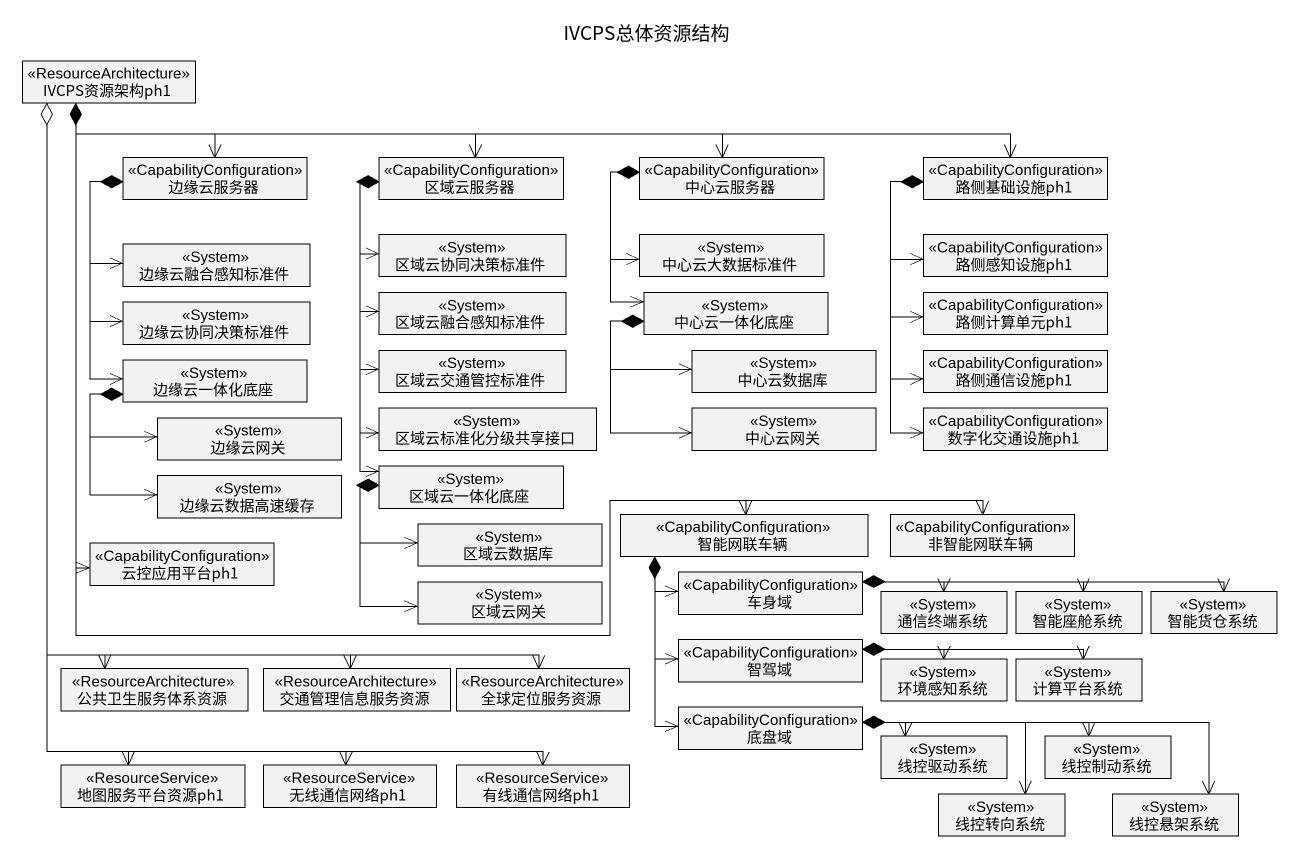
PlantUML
@startuml
title IVCPS总体资源结构
hide circle
hide empty members
class IVCPS资源架构ph1 <<ResourceArchitecture>>
class 边缘云服务器 <<CapabilityConfiguration>>
class 区域云服务器 <<CapabilityConfiguration>>
class 中心云服务器 <<CapabilityConfiguration>>
class 路侧基础设施ph1 <<CapabilityConfiguration>>
class 边缘云融合感知标准件 <<System>>
class 区域云协同决策标准件 <<System>>
class 中心云大数据标准件 <<System>>
class 路侧感知设施ph1 <<CapabilityConfiguration>>
class 边缘云协同决策标准件 <<System>>
class 区域云融合感知标准件 <<System>>
class 区域云交通管控标准件 <<System>>
class 中心云一体化底座 <<System>>
class 中心云数据库 <<System>>
class 路侧通信设施ph1 <<CapabilityConfiguration>>
class 路侧计算单元ph1 <<CapabilityConfiguration>>
class 边缘云一体化底座 <<System>>
class 区域云标准化分级共享接口 <<System>>
class 中心云网关 <<System>>
class 数字化交通设施ph1 <<CapabilityConfiguration>>
class 边缘云网关 <<System>>
class 边缘云数据高速缓存 <<System>>
class 区域云一体化底座 <<System>>
class 区域云数据库 <<System>>
class 智能网联车辆 <<CapabilityConfiguration>>
class 非智能网联车辆 <<CapabilityConfiguration>>
class 云控应用平台ph1 <<CapabilityConfiguration>>
class 区域云网关 <<System>>
class 车身域 <<CapabilityConfiguration>>
class 通信终端系统 <<System>>
class 智能座舱系统 <<System>>
class 智能货仓系统 <<System>>
class 智驾域 <<CapabilityConfiguration>>
class 环境感知系统 <<System>>
class 计算平台系统 <<System>>
class 公共卫生服务体系资源 <<ResourceArchitecture>>
class 交通管理信息服务资源 <<ResourceArchitecture>>
class 全球定位服务资源 <<ResourceArchitecture>>
class 底盘域 <<CapabilityConfiguration>>
class 地图服务平台资源ph1 <<ResourceService>>
class 无线通信网络ph1 <<ResourceService>>
class 有线通信网络ph1 <<ResourceService>>
class 线控驱动系统 <<System>>
class 线控制动系统 <<System>>
class 线控转向系统 <<System>>
class 线控悬架系统 <<System>>
IVCPS资源架构ph1 *--> 边缘云服务器
IVCPS资源架构ph1 *-right-> 区域云服务器
IVCPS资源架构ph1 *-right-> 中心云服务器
IVCPS资源架构ph1 *-right-> 路侧基础设施ph1
IVCPS资源架构ph1 *--> 智能网联车辆
IVCPS资源架构ph1 *-right-> 非智能网联车辆
IVCPS资源架构ph1 *--> 云控应用平台ph1
IVCPS资源架构ph1 o--> 公共卫生服务体系资源
IVCPS资源架构ph1 o--> 交通管理信息服务资源
IVCPS资源架构ph1 o--> 全球定位服务资源
IVCPS资源架构ph1 o--> 地图服务平台资源ph1
IVCPS资源架构ph1 o--> 无线通信网络ph1
IVCPS资源架构ph1 o--> 有线通信网络ph1
边缘云服务器 *--> 边缘云融合感知标准件
边缘云服务器 *--> 边缘云协同决策标准件
边缘云服务器 *--> 边缘云一体化底座
区域云服务器 *--> 区域云协同决策标准件
区域云服务器 *--> 区域云融合感知标准件
区域云服务器 *--> 区域云交通管控标准件
区域云服务器 *--> 区域云标准化分级共享接口
区域云服务器 *--> 区域云一体化底座
中心云服务器 *--> 中心云大数据标准件
中心云服务器 *--> 中心云一体化底座
路侧基础设施ph1 *--> 路侧感知设施ph1
路侧基础设施ph1 *--> 路侧通信设施ph1
路侧基础设施ph1 *--> 路侧计算单元ph1
路侧基础设施ph1 *--> 数字化交通设施ph1
中心云一体化底座 *--> 中心云数据库
中心云一体化底座 *--> 中心云网关
边缘云一体化底座 *--> 边缘云网关
边缘云一体化底座 *--> 边缘云数据高速缓存
区域云一体化底座 *--> 区域云数据库
区域云一体化底座 *--> 区域云网关
智能网联车辆 *--> 车身域
智能网联车辆 *--> 智驾域
智能网联车辆 *--> 底盘域
车身域 *-right-> 通信终端系统
车身域 *-right-> 智能座舱系统
车身域 *-right-> 智能货仓系统
智驾域 *-right-> 环境感知系统
智驾域 *-right-> 计算平台系统
底盘域 *-right-> 线控驱动系统
底盘域 *-right-> 线控制动系统
底盘域 *-right-> 线控转向系统
底盘域 *-right-> 线控悬架系统
@enduml
